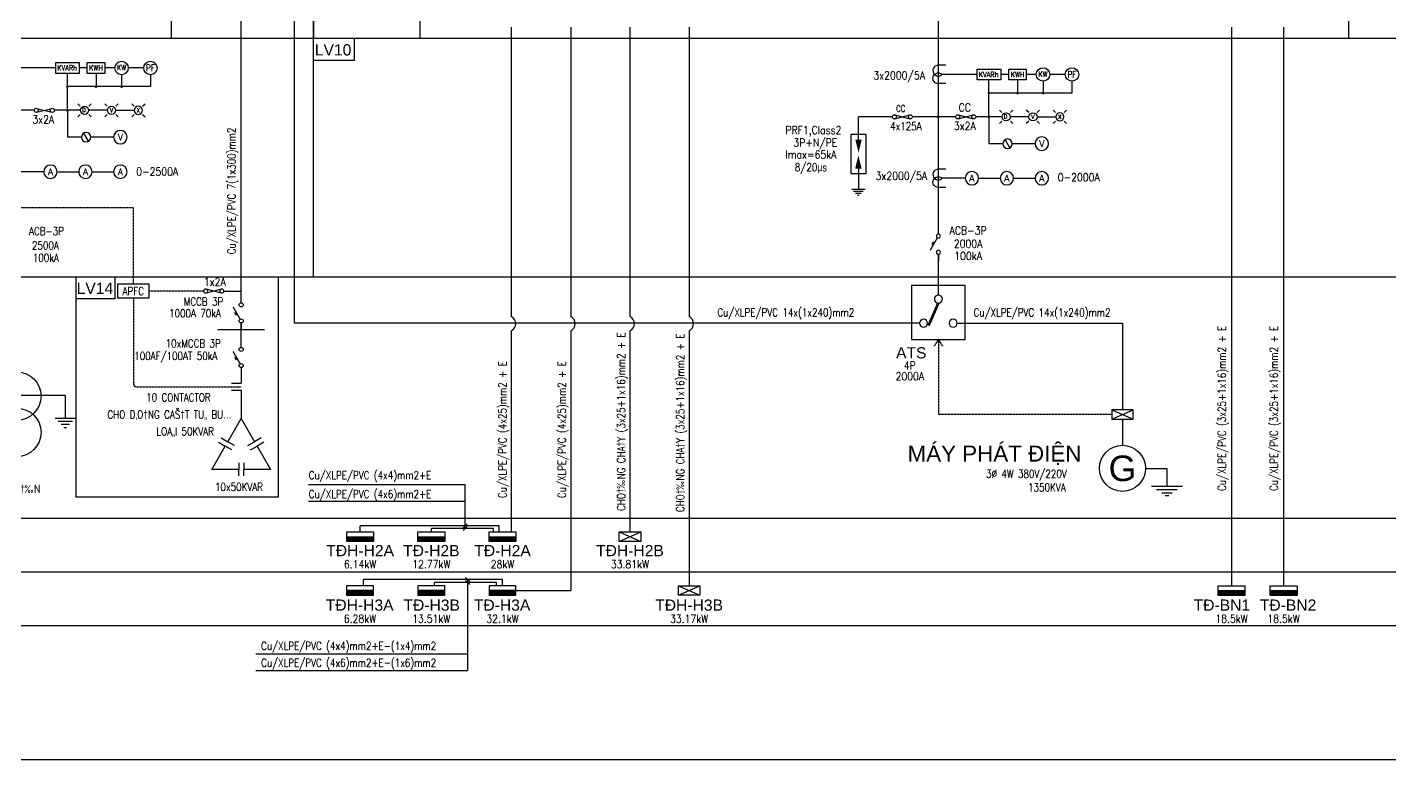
# Model space of a CAD drawing. Extents: x -5343388 to 7033982, y -486386 to 188356.
# Drawn here: x 735286 to 777860, y 98316 to 121207 of the extents above; entities that cross this region are included whole.
import ezdxf
from ezdxf.enums import TextEntityAlignment as Align

# ---------------------------------------------------------------- set-up
doc = ezdxf.new("R2010")
doc.units = 0
doc.header["$MEASUREMENT"] = 0
doc.linetypes.add('CENTER', pattern=[2, 1.25, -0.25, 0.25, -0.25])
doc.linetypes.add('HIDDEN', pattern=[0.375, 0.25, -0.125])
for name, color, linetype in [('0-----E-equip', 2, 'Continuous'), ('0-----E-line', 4, 'Continuous'), ('0-----E-text', 3, 'Continuous'), ('0-----wire', 7, 'Continuous'), ('4', 1, 'Continuous'), ('E600G_GEN', 2, 'Continuous'), ('TBD', 2, 'Continuous')]:
    doc.layers.add(name, color=color, linetype=linetype)
doc.layers.add('0---DT---TEXT', color=3, linetype='Continuous', lineweight=18)
doc.styles.add('GHS', font='romans1.shx', dxfattribs={"width": 0.8, "height": 200})
doc.styles.add('R2', font='ROMANS.shx', dxfattribs={"width": 0.8, "height": 2})
doc.styles.add('ROMANS', font='romans.shx', dxfattribs={"width": 0.8, "height": 250, "bigfont": 'vns.shx'})
doc.styles.add('ROMANS1', font='ROMANS1.shx')
doc.styles.add('STYLE3', font='')
doc.styles.add('TEXT1', font='', dxfattribs={"width": 0.85, "height": 200})
doc.styles.get('STYLE3').set_extended_font_data('.VnArialH')
doc.styles.get('TEXT1').set_extended_font_data('.VnArialH')
doc.linetypes.add('ZIGZAG', pattern='A,0.0001,-0.2,[131,ltypeshp.shx,S=0.2,R=0,X=-0.2,Y=0],-0.4,[131,ltypeshp.shx,S=0.2,R=180,X=0.2,Y=0],-0.2', length=0.8001)

# ---------------------------------------------------------------- blocks, each defined once
blk = doc.blocks.new('P1')
at = {"layer": 'TBD'}
h = blk.add_hatch(dxfattribs=at)
h.set_pattern_fill('ANSI31', color=256, scale=150, style=0)
h.set_pattern_definition([(45, (-33575, -55100), (-13.258252, 13.258252), [])])
h.paths.add_polyline_path([(500, 0), (500, 175), (-500, 175), (-500, 0)])
for p, q in [((-500, 350), (500, 350)), ((-500, 0), (-500, 350)), ((-500, 175), (500, 175)), ((500, 0), (-500, 0)), ((500, 350), (500, 0))]:
    blk.add_line(p, q, dxfattribs=at)
blk = doc.blocks.new('p5')
at = {"layer": 'TBD'}
for p, q in [((-400, 175), (400, -175)), ((-400, 175), (400, 175)), ((-400, -175), (400, 175)), ((-400, -175), (-400, 175)), ((400, 175), (400, -175)), ((400, -175), (-400, -175))]:
    blk.add_line(p, q, dxfattribs=at)
blk = doc.blocks.new('di32')
at = {"layer": 'TBD', "color": 0}
for p, q in [((0, -400), (0, 0)), ((-350, -925), (-750, -925)), ((350, -925), (750, -925))]:
    blk.add_line(p, q, dxfattribs=at)
at = {"layer": 'TBD'}
for p, q in [((-500, -1225), (-500, -225)), ((-500, -225), (500, -225)), ((500, -225), (500, -1225)), ((500, -1225), (-500, -1225))]:
    blk.add_line(p, q, dxfattribs=at)
at = {"layer": 'TBD', "const_width": 50}
blk.add_lwpolyline([(182, -967), (0, -550)], dxfattribs=at)
at = {"layer": 'TBD'}
for centre in [(0, -475), (-275, -925), (275, -925)]:
    blk.add_circle(centre, 75, dxfattribs=at)
blk = doc.blocks.new('di6')
at = {"layer": 'TBD'}
blk.add_circle((0, 0), 250, dxfattribs=at)
at = {"layer": 'TBD', "style": 'ROMANS'}
blk.add_text('V', height=250, dxfattribs=at).set_placement((0, 0), align=Align.MIDDLE)
blk = doc.blocks.new('di13')
at = {"layer": 'TBD'}
blk.add_line((-87, -152), (88, 152), dxfattribs=at)
blk.add_circle((0, 0), 175, dxfattribs=at)
blk = doc.blocks.new('DI5')
at = {"layer": 'TBD'}
blk.add_circle((0, 0), 250, dxfattribs=at)
at = {"layer": 'TBD', "style": 'ROMANS'}
blk.add_text('A', height=250, dxfattribs=at).set_placement((0, 0), align=Align.MIDDLE)
blk = doc.blocks.new('di17')
at = {"layer": 'TBD', "color": 7}
for p, q in [((-159, 159), (-247, 247)), ((159, 159), (247, 247)), ((-159, -159), (-247, -247)), ((159, -159), (247, -247))]:
    blk.add_line(p, q, dxfattribs=at)
at = {"layer": 'TBD'}
blk.add_circle((0, 0), 150, dxfattribs=at)
at = {"layer": 'TBD', "color": 7, "style": 'ROMANS1'}
blk.add_text('D‚', height=150, dxfattribs=at).set_placement((0, 0), align=Align.MIDDLE)
blk = doc.blocks.new('di21')
at = {"layer": 'TBD'}
for p, q in [((-281, 73), (281, -73)), ((-281, -73), (281, 73))]:
    blk.add_line(p, q, dxfattribs=at)
for centre in [(-300, 0), (300, 0)]:
    blk.add_circle(centre, 75, dxfattribs=at)
blk = doc.blocks.new('di18')
at = {"layer": 'TBD', "color": 7}
for p, q in [((-159, 159), (-247, 247)), ((159, 159), (247, 247)), ((-159, -159), (-247, -247)), ((159, -159), (247, -247))]:
    blk.add_line(p, q, dxfattribs=at)
at = {"layer": 'TBD'}
blk.add_circle((0, 0), 150, dxfattribs=at)
at = {"layer": 'TBD', "color": 7, "style": 'ROMANS1'}
blk.add_text('V', height=150, dxfattribs=at).set_placement((0, 0), align=Align.MIDDLE)
blk = doc.blocks.new('di19')
at = {"layer": 'TBD', "color": 7}
for p, q in [((-159, 159), (-247, 247)), ((159, 159), (247, 247)), ((-159, -159), (-247, -247)), ((159, -159), (247, -247))]:
    blk.add_line(p, q, dxfattribs=at)
at = {"layer": 'TBD'}
blk.add_circle((0, 0), 150, dxfattribs=at)
at = {"layer": 'TBD', "color": 7, "style": 'ROMANS1'}
blk.add_text('X', height=150, dxfattribs=at).set_placement((0, 0), align=Align.MIDDLE)
blk = doc.blocks.new('di9')
at = {"layer": 'TBD'}
blk.add_circle((0, 0), 250, dxfattribs=at)
at = {"layer": 'TBD', "style": 'ROMANS', "width": 0.8}
blk.add_text('PF', height=250, dxfattribs=at).set_placement((0, 0), align=Align.MIDDLE)
blk = doc.blocks.new('di24')
at = {"layer": 'TBD'}
for p, q in [((-437.5, 200), (437.5, 200)), ((-437.5, -200), (-437.5, 200)), ((437.5, 200), (437.5, -200)), ((437.5, -200), (-437.5, -200))]:
    blk.add_line(p, q, dxfattribs=at)
at = {"layer": 'TBD', "color": 7, "style": 'ROMANS', "width": 0.8}
blk.add_text('KVARh', height=200, dxfattribs=at).set_placement((-12.5, 0), align=Align.MIDDLE)
blk = doc.blocks.new('di23')
at = {"layer": 'TBD'}
for p, q in [((-325, -200), (-325, 200)), ((-325, 200), (325, 200)), ((325, 200), (325, -200)), ((325, -200), (-325, -200))]:
    blk.add_line(p, q, dxfattribs=at)
at = {"layer": 'TBD', "color": 7, "style": 'ROMANS', "width": 0.8}
blk.add_text('KWH', height=200, dxfattribs=at).set_placement((0, 0), align=Align.MIDDLE)
blk = doc.blocks.new('di14')
at = {"layer": 'TBD', "color": 2, "linetype": 'ByBlock'}
blk.add_circle((0, 0), 250, dxfattribs=at)
at = {"layer": 'TBD', "color": 2, "linetype": 'ByBlock', "style": 'ROMANS', "width": 0.8}
blk.add_text('KW', height=200, dxfattribs=at).set_placement((0, 12), align=Align.MIDDLE)
blk = doc.blocks.new('di28')
at = {"layer": 'TBD'}
for p, q in [((0, 0), (0, -575)), ((-176.875, -650), (176.875, -650)), ((-103.75, -725), (103.75, -725)), ((-30.625, -800), (30.625, -800))]:
    blk.add_line(p, q, dxfattribs=at)
at = {"layer": 'TBD', "color": 4}
blk.add_line((-250, -575), (250, -575), dxfattribs=at)
blk = doc.blocks.new('DI16')
at = {"layer": 'TBD'}
blk.add_line((0, 555), (0, -555), dxfattribs=at)
for points in [[(275, 340), (0, 340, 1.251179), (86, -41, 0.140943), (116, -17, 0.162061), (121, 0, 0.162061)], [(275, -340), (0, -340, -1.251179), (86, 41, -0.140943), (116, 17, -0.162061), (121, 0, -0.162061)]]:
    blk.add_lwpolyline(points, format="xyb", dxfattribs=at)
blk = doc.blocks.new('di2')
at = {"layer": 'TBD'}
for p, q in [((0, 1000), (0, 1250)), ((0, 250), (0, 0))]:
    blk.add_line(p, q, dxfattribs=at)
for points, const_width in [([(-37, 390), (-302, 850)], 50), ([(-177, 533), (-239, 641)], 60)]:
    blk.add_lwpolyline(points, dxfattribs=dict(at, const_width=const_width))
for centre in [(0, 925), (0, 325)]:
    blk.add_circle(centre, 75, dxfattribs=at)
blk = doc.blocks.new('26')
at = {"color": 1}
blk.add_lwpolyline([(-2.04, 0, 0, 1, 0), (0, 0, 1, 1, 0)], format="xyseb", dxfattribs=at)

msp = doc.modelspace()

# ---------------------------------------------------------------- linework, layer by layer
at = {"color": 1, "linetype": 'CENTER', "ltscale": 10}
for p, q in [((739779.99402, 124376.4982), (739779.99402, 120863.26038)), ((744231.81789, 113412.4261), (744231.81789, 124376.4982)), ((744231.81789, 124376.4982), (744231.81789, 120863.26038)), ((747554.3495, 124376.4982), (747554.3495, 120863.26038)), ((776568.52572, 124376.4982), (776568.52572, 120863.26038)), ((710127.32097, 120863.26038), (800518.37009, 120863.26038)), ((745505.96896, 120863.26038), (745505.96896, 120171.7579)), ((745505.96896, 120171.7579), (744231.81789, 120171.7579)), ((710127.32097, 113412.4261), (744643.78554, 113412.4261)), ((736816.06877, 113412.4261), (742565.56339, 113412.4261)), ((736816.06877, 106518.68689), (736816.06877, 113412.4261)), ((738017.4906, 113412.4261), (738017.4906, 112720.92363)), ((743122.38533, 113412.4261), (743122.38533, 106518.68689)), ((744643.78554, 113412.4261), (800518.37009, 113412.4261)), ((738017.4906, 112720.92363), (736816.06877, 112720.92363)), ((743122.38533, 106518.68689), (736816.06877, 106518.68689))]:
    msp.add_line(p, q, dxfattribs=at)
for p, q in [((761260.86364, 117698.83412), (761260.86364, 117855.49412)), ((761256.66364, 116790.37412), (761256.66364, 116633.71412)), ((710091.86551, 105867.13514), (800518.37009, 105867.13514)), ((710091.86551, 104187.13514), (800518.37009, 104187.13514)), ((710091.86551, 102507.13514), (800518.37009, 102507.13514))]:
    msp.add_line(p, q)
at = {"color": 7, "linetype": 'ZIGZAG', "ltscale": 5}
msp.add_lwpolyline([(709718.74337, 124847.0789), (800883.96508, 124847.0789), (800883.96508, 98316.15715), (709718.74337, 98316.15715)], close=True, dxfattribs=at)
msp.add_lwpolyline([(761023.98364, 116633.71412), (761497.74364, 116633.71412), (761497.74364, 117855.49412), (761023.98364, 117855.49412)], close=True)
at = {"color": 3}
msp.add_circle((769507.46666, 107423.26618), 719.80373, dxfattribs=at)
at = {"layer": '0-----E-equip'}
msp.add_line((770227.23846, 107416.48662), (770897.0282, 107416.48662), dxfattribs=at)
at = {"layer": '0-----E-equip', "color": 3}
for p, q in [((770411.01682, 106863.28977), (771383.03957, 106863.28977)), ((770573.02061, 106761.04833), (771221.03578, 106761.04833)), ((770735.0244, 106658.80689), (771059.03199, 106658.80689)), ((770956.14493, 106561.57487), (770839.53598, 106561.57487))]:
    msp.add_line(p, q, dxfattribs=at)
at = {"layer": '0-----E-equip'}
for points in [[(741551.33741, 108252.3892), (741970.55901, 108978.5023), (742389.7806, 108252.3892)], [(741896.99185, 107390.50495), (741053.7283, 107390.50495), (741472.9499, 108116.61805)], [(742468.16811, 108116.61805), (742887.38971, 107390.50495), (742053.76688, 107390.50495)]]:
    msp.add_lwpolyline(points, dxfattribs=at)
at = {"layer": '0-----E-line', "linetype": 'Continuous'}
for p, q in [((743632.70442, 111956.83282), (743632.70442, 124057.14702)), ((741970.55901, 112804.80575), (741970.55901, 121439.35937)), ((763755.61639, 114758.2705), (763755.61639, 121439.35937)), ((750410.88399, 121206.90788), (750410.88399, 112167.55863)), ((752269.69412, 121206.90788), (752269.69412, 112167.55863)), ((754118.55786, 121206.90788), (754118.55786, 112167.55863)), ((755967.4216, 121206.90788), (755967.4216, 112167.55863)), ((772916.92944, 121206.90788), (772916.92944, 103747.77886)), ((774542.35649, 121206.90788), (774542.35649, 103747.77886)), ((764968.74633, 119731.41049), (763855.22877, 119731.41049)), ((765955.74633, 119731.41049), (765703.74633, 119731.41049)), ((766816.74633, 119731.41049), (766501.74633, 119731.41049)), ((767719.74633, 119731.41049), (767236.74633, 119731.41049)), ((765336.24633, 118407.57049), (765336.24633, 119563.41049)), ((766228.74633, 119563.41049), (766228.74633, 119147.64822)), ((767026.74633, 119521.41049), (767026.74633, 119147.64822)), ((767929.74633, 119521.41049), (767929.74633, 119147.64822)), ((767929.74633, 119147.64822), (765336.24633, 119147.64822)), ((762316.42362, 118407.79428), (761260.86364, 118407.79428)), ((761260.86364, 117698.83412), (761260.86364, 118407.79428)), ((763750.74633, 118407.57049), (762946.42322, 118407.57049)), ((764296.74633, 118407.57049), (763750.74633, 118407.57049)), ((765745.74633, 118407.57049), (764926.74633, 118407.57049)), ((765336.24633, 118407.57049), (765336.24633, 117568.41049)), ((766585.74633, 118407.57049), (765997.74633, 118407.57049)), ((766837.74633, 118407.57049), (767425.74633, 118407.57049)), ((766778.75489, 117568.41049), (766064.75489, 117568.41049)), ((764594.75489, 116488.17389), (763855.22877, 116488.17389)), ((765014.75489, 116488.17389), (765686.75489, 116488.17389)), ((766106.75489, 116488.17389), (766778.75489, 116488.17389)), ((763755.61639, 113510.83282), (763755.61639, 114128.2705)), ((741429.42907, 112961.45282), (741975.42907, 112961.45282)), ((741970.55901, 111757.01257), (741970.55901, 111964.80575)), ((741970.55901, 111411.34892), (741970.55901, 111757.01257)), ((762495.61639, 111956.83282), (743632.70442, 111956.83282)), ((750410.88399, 111724.38133), (750410.88399, 105434.04942)), ((752269.69412, 111724.38133), (752269.69412, 103607.04942)), ((754118.55786, 111724.38133), (754118.55786, 105434.04942)), ((755967.4216, 111724.38133), (755967.4216, 103754.04942)), ((765015.61639, 111956.83282), (769507.46666, 111956.83282)), ((769507.46666, 111956.83282), (769507.46666, 109252.82209)), ((741970.55901, 110571.34892), (741970.55901, 110082.55303)), ((741970.55901, 109863.5247), (741970.55901, 108978.5023)), ((745687.25764, 105434.04942), (745687.25764, 105629.60034)), ((750032.91143, 105629.60034), (745687.25764, 105629.60034)), ((750032.91143, 105434.04942), (750032.91143, 105629.60034)), ((749849.64082, 105538.54827), (747912.52107, 105538.54827)), ((747912.52107, 105434.04942), (747912.52107, 105538.54827)), ((749849.64082, 105434.04942), (749849.64082, 105538.54827)), ((745789.36279, 103754.04942), (745789.36279, 103949.60034)), ((750135.01659, 103949.60034), (745789.36279, 103949.60034)), ((750135.01659, 103754.04942), (750135.01659, 103949.60034)), ((749951.74598, 103858.54827), (748014.62622, 103858.54827)), ((748014.62622, 103754.04942), (748014.62622, 103858.54827)), ((749951.74598, 103754.04942), (749951.74598, 103858.54827)), ((750555.01659, 103607.04942), (752269.69412, 103607.04942))]:
    msp.add_line(p, q, dxfattribs=at)
at = {"layer": '0-----E-line'}
for p, q in [((736174.74904, 119934.46022), (735061.23148, 119934.46022)), ((736542.24904, 118610.62022), (736542.24904, 119766.46022)), ((737161.74904, 119934.46022), (736909.74904, 119934.46022)), ((737434.74904, 119766.46022), (737434.74904, 119350.69794)), ((738022.74904, 119934.46022), (737707.74904, 119934.46022)), ((738232.74904, 119724.46022), (738232.74904, 119350.69794)), ((738925.74904, 119934.46022), (738442.74904, 119934.46022)), ((739135.74904, 119724.46022), (739135.74904, 119350.69794)), ((739135.74904, 119350.69794), (736542.24904, 119350.69794)), ((735502.74904, 118610.62022), (734956.74904, 118610.62022)), ((736951.74904, 118610.62022), (736132.74904, 118610.62022)), ((736542.24904, 118610.62022), (736542.24904, 117771.46022)), ((737791.74904, 118610.62022), (737203.74904, 118610.62022)), ((738043.74904, 118610.62022), (738631.74904, 118610.62022)), ((736976.75759, 117771.46022), (736542.24904, 117771.46022)), ((737984.75759, 117771.46022), (737270.75759, 117771.46022)), ((735800.75759, 116691.22361), (735061.23148, 116691.22361)), ((736220.75759, 116691.22361), (736892.75759, 116691.22361)), ((737312.75759, 116691.22361), (737984.75759, 116691.22361)), ((769507.46666, 108958.82209), (769507.46666, 108143.06991)), ((741264.35002, 108237.05324), (741472.9499, 108116.61805)), ((741342.73753, 108372.8244), (741551.33741, 108252.3892)), ((741759.93729, 108131.954), (741551.33741, 108252.3892)), ((742181.18072, 108131.954), (742389.7806, 108252.3892)), ((742598.38048, 108372.8244), (742389.7806, 108252.3892)), ((742676.768, 108237.05324), (742468.16811, 108116.61805)), ((741681.54978, 107996.18285), (741472.9499, 108116.61805)), ((742259.56823, 107996.18285), (742468.16811, 108116.61805)), ((741896.99185, 107596.17772), (741896.99185, 107390.50495)), ((741896.99185, 107184.83217), (741896.99185, 107390.50495)), ((742053.76688, 107596.17772), (742053.76688, 107390.50495)), ((742053.76688, 107184.83217), (742053.76688, 107390.50495))]:
    msp.add_line(p, q, dxfattribs=at)
at = {"layer": '0-----E-line', "color": 2}
msp.add_line((770897.0282, 107416.48662), (770897.0282, 106863.28977), dxfattribs=at)
at = {"layer": '0-----E-line', "linetype": 'Continuous', "const_width": 42.46667}
msp.add_lwpolyline([(741239.49264, 111757.01257), (742701.62537, 111757.01257)], dxfattribs=at)
at = {"layer": '0-----E-line', "linetype": 'Continuous'}
for centre, end in [((750307.92961, 111945.96998), 65.079504649), ((752166.73973, 111945.96998), 65.079504649), ((754015.60347, 111945.96998), 65.079504649), ((755864.46721, 111945.96998), 65.079504657)]:
    msp.add_arc(centre, 244.33816, 294.920495351, end, dxfattribs=at)
at = {"layer": '0-----E-text', "color": 3}
for p, q in [((748970.99396, 106907.2952), (744072.109, 106907.2952)), ((748970.99396, 105538.54827), (748970.99396, 106907.2952)), ((748970.99396, 106382.76185), (744072.109, 106382.76185)), ((749047.40769, 103949.60034), (749047.40769, 101104.66731)), ((742432.72318, 101629.20067), (749047.40769, 101629.20067)), ((742432.72318, 101104.66731), (749047.40769, 101104.66731))]:
    msp.add_line(p, q, dxfattribs=at)
at = {"layer": '0-----wire', "linetype": 'Continuous'}
msp.add_line((765770.75489, 117568.41049), (765336.24633, 117568.41049), dxfattribs=at)
at = {"layer": '0-----wire', "linetype": 'HIDDEN', "ltscale": 10}
for p, q in [((735064.79372, 115572.61176), (738601.10815, 115572.61176)), ((738601.10815, 113176.88584), (738601.10815, 115572.61176)), ((740799.42907, 112961.45282), (739093.8253, 112961.45282)), ((738601.10815, 112746.0198), (738601.10815, 110074.75121)), ((763755.61639, 111452.83282), (763755.61639, 109105.82209)), ((738701.10815, 109974.75121), (741972.13167, 109974.75121)), ((769171.46666, 109105.82209), (763755.61639, 109105.82209))]:
    msp.add_line(p, q, dxfattribs=at)
at = {"layer": '0-----wire', "linetype": 'HIDDEN', "ltscale": 2}
for q in [(763629.11784, 111245.8767), (763882.11494, 111245.8767)]:
    msp.add_line((763755.61639, 111452.83282), q, dxfattribs=at)
at = {"layer": '0-----wire', "linetype": 'Continuous', "const_width": 42}
for points in [[(736521.24904, 119350.69794, 1), (736563.24904, 119350.69794, 1)], [(737413.74904, 119350.69794, 1), (737455.74904, 119350.69794, 1)], [(738211.74904, 119350.69794, 1), (738253.74904, 119350.69794, 1)], [(765315.24633, 119147.64822, 1), (765357.24633, 119147.64822, 1)], [(766207.74633, 119147.64822, 1), (766249.74633, 119147.64822, 1)], [(767005.74633, 119147.64822, 1), (767047.74633, 119147.64822, 1)], [(736521.24904, 118610.62022, 1), (736563.24904, 118610.62022, 1)], [(763729.74633, 118407.57049, 1), (763771.74633, 118407.57049, 1)], [(765315.24633, 118407.57049, 1), (765357.24633, 118407.57049, 1)]]:
    msp.add_lwpolyline(points, format="xyb", close=True, dxfattribs=at)
at = {"layer": '0-----wire', "linetype": 'HIDDEN', "ltscale": 10}
msp.add_arc((738701.10815, 110074.75121), 100, 180, 270, dxfattribs=at)
at = {"layer": '0---DT---TEXT'}
for p, q in [((749036.06128, 105692.82551), (748905.92663, 105566.37516)), ((749036.06128, 105601.77345), (748905.92663, 105475.3231)), ((748982.34037, 104012.82551), (749112.47502, 103886.37516)), ((748982.34037, 103921.77345), (749112.47502, 103795.3231))]:
    msp.add_line(p, q, dxfattribs=at)
at = {"layer": '4', "color": 2}
for p, q in [((741666.45115, 110082.55303), (741970.55901, 110082.55303)), ((741666.45115, 109863.5247), (741970.55901, 109863.5247))]:
    msp.add_line(p, q, dxfattribs=at)
at = {"layer": 'E600G_GEN', "ltscale": 0.005}
msp.add_lwpolyline([(739093.8253, 113176.88584), (738108.391, 113176.88584), (738108.391, 112746.0198), (739093.8253, 112746.0198)], close=True, dxfattribs=at)
at = {"layer": 'TBD'}
for p, q in [((734959.71299, 109711.77663), (736471.71299, 109711.77663)), ((736471.71299, 109711.77663), (736471.71299, 108987.27663)), ((736248.85049, 108892.77663), (736694.57549, 108892.77663)), ((736340.98799, 108798.27663), (736602.43799, 108798.27663)), ((736433.12549, 108703.77663), (736510.30049, 108703.77663))]:
    msp.add_line(p, q, dxfattribs=at)
at = {"layer": 'TBD', "color": 4}
msp.add_line((736156.71299, 108987.27663), (736786.71299, 108987.27663), dxfattribs=at)
at = {"layer": 'TBD'}
for centre in [(734959.71299, 109680.27663), (734959.71299, 108546.27663)]:
    msp.add_circle(centre, 756, dxfattribs=at)

# ---------------------------------------------------------------- block references
at = {"xscale": 0.840000000083819, "yscale": 0.840000000083819, "zscale": 0.840000000083819}
for name, p in [('di24', (736542.24904, 119934.46022)), ('di23', (737434.74904, 119934.46022)), ('di9', (739135.74904, 119934.46022)), ('di24', (765336.24633, 119731.41049)), ('di23', (766228.74633, 119731.41049)), ('di9', (767929.74633, 119731.41049)), ('di28', (761256.66364, 116633.71412))]:
    msp.add_blockref(name, p, dxfattribs=at)
at = {"rotation": 270}
for p, xscale, yscale, zscale in [((761260.86364, 117698.83412), -201.5999999972992, 201.5999999972992, 201.6000000000001), ((761256.66364, 116790.37412), 201.5999999970663, 201.5999999970663, 201.5999999970663)]:
    msp.add_blockref('26', p, dxfattribs=dict(at, xscale=xscale, yscale=yscale, zscale=zscale))
at = {"layer": '0-----E-equip'}
for name, p, xscale, yscale, zscale in [('di14', (738232.74904, 119934.46022), 0.840000000083819, 0.840000000083819, 0.840000000083819), ('di14', (767026.74633, 119731.41049), 0.840000000083819, 0.840000000083819, 0.840000000083819), ('di21', (762631.42322, 118407.57049), 0.840000000083819, 0.840000000083819, 0.840000000083819), ('di32', (763755.61639, 113510.83282), -1.679999999934807, 1.679999999934807, 1.68), ('di2', (741970.55901, 111754.80575), 0.840000000083819, 0.840000000083819, 0.840000000083819), ('di2', (741970.55901, 110361.34892), 0.840000000083819, 0.840000000083819, 0.840000000083819), ('P1', (745687.25764, 105140.04942), 0.840000000083819, 0.840000000083819, 0.840000000083819), ('P1', (747912.52107, 105140.04942), 0.840000000083819, 0.840000000083819, 0.840000000083819), ('P1', (750137.78449, 105140.04942), 0.840000000083819, 0.840000000083819, 0.840000000083819), ('p5', (754118.55786, 105287.04942), 0.840000000083819, 0.840000000083819, 0.840000000083819), ('P1', (745684.48974, 103460.04942), -0.8399999998509884, 0.840000000083819, 0.84), ('P1', (747909.75316, 103460.04942), -0.8399999998509884, 0.840000000083819, 0.84), ('P1', (750135.01659, 103460.04942), -0.8399999998509884, 0.840000000083819, 0.84), ('p5', (755967.4216, 103607.04942), 0.840000000083819, 0.840000000083819, 0.840000000083819), ('P1', (772916.92944, 103453.77886), 0.840000000083819, 0.840000000083819, 0.840000000083819), ('P1', (774542.35649, 103453.77886), 0.840000000083819, 0.840000000083819, 0.840000000083819)]:
    msp.add_blockref(name, p, dxfattribs=dict(at, xscale=xscale, yscale=yscale, zscale=zscale))
at = {"layer": '0-----E-equip', "linetype": 'Continuous', "xscale": -0.840000000083819, "yscale": 0.840000000083819, "zscale": 0.84, "rotation": 180}
for p in [(763754.75489, 119731.41049), (763754.75489, 116488.17389)]:
    msp.add_blockref('DI16', p, dxfattribs=at)
at = {"layer": '0-----E-equip', "linetype": 'Continuous', "yscale": 0.840000000083819}
for name, p, xscale, zscale in [('di17', (737077.74904, 118610.62022), 0.840000000083819, 0.840000000083819), ('di18', (737917.74904, 118610.62022), 0.840000000083819, 0.840000000083819), ('di19', (738757.74904, 118610.62022), -0.840000000083819, 0.84), ('di21', (735817.74904, 118610.62022), 0.840000000083819, 0.840000000083819), ('di21', (764611.74633, 118407.57049), 0.840000000083819, 0.840000000083819), ('di17', (765871.74633, 118407.57049), 0.840000000083819, 0.840000000083819), ('di18', (766711.74633, 118407.57049), 0.840000000083819, 0.840000000083819), ('di19', (767551.74633, 118407.57049), -0.840000000083819, 0.84), ('di6', (738194.75759, 117771.46022), -0.840000000083819, 0.84), ('di13', (737123.75759, 117771.46022), -0.840000000083819, 0.84), ('di13', (765917.75489, 117568.41049), -0.840000000083819, 0.84), ('di6', (766988.75489, 117568.41049), -0.840000000083819, 0.84), ('DI5', (736010.75759, 116691.22361), -0.840000000083819, 0.84), ('DI5', (737102.75759, 116691.22361), -0.840000000083819, 0.84), ('DI5', (738194.75759, 116691.22361), -0.840000000083819, 0.84), ('DI5', (764804.75489, 116488.17389), -0.840000000083819, 0.84), ('DI5', (765896.75489, 116488.17389), -0.840000000083819, 0.84), ('DI5', (766988.75489, 116488.17389), -0.840000000083819, 0.84), ('di21', (741114.42907, 112961.45282), -0.8399999998509884, 0.84)]:
    msp.add_blockref(name, p, dxfattribs=dict(at, xscale=xscale, zscale=zscale))
at = {"layer": '0-----E-equip', "xscale": -0.840000000083819, "zscale": 0.84, "rotation": 180}
for name, p, yscale in [('di2', (763755.61639, 114952.38421), 0.8399999998509884), ('p5', (769507.46666, 109105.82209), 0.840000000083819)]:
    msp.add_blockref(name, p, dxfattribs=dict(at, yscale=yscale))

# ---------------------------------------------------------------- texts
at = {"layer": '0-----E-equip', "style": 'GHS', "width": 0.8}
msp.add_text('CC', height=200, dxfattribs=at).set_placement((762432.89529, 118568.33731))
at = {"layer": '0-----E-text', "color": 6, "style": 'STYLE3'}
for s, height, p in [('LV10', 350, (744842.79784, 120500.88538)), ('LV14', 350, (737400.35425, 113050.0511)), ('ats', 350, (762909.09765, 111032.81783)), ('m¸y ph¸t ®iÖn', 500, (765509.72035, 107896.84375))]:
    msp.add_text(s, height=height, dxfattribs=at).set_placement(p, align=Align.MIDDLE)
at = {"layer": '0-----E-text', "linetype": 'Continuous', "style": 'ROMANS', "width": 0.85}
for s, p in [('3x2000/5A', (762530.7569, 119576.85519)), ('CC', (764581.74633, 118574.6972)), ('3x2A', (735787.74904, 118200.9554)), ('3x2A', (764581.74633, 117997.90568)), ('0-2500A', (739346.89243, 116572.34072)), ('3x2000/5A', (762599.73802, 116436.24348)), ('0-2000A', (768141.74696, 116392.43573)), ('1x2A', (741144.42907, 113128.57953))]:
    msp.add_text(s, height=250, dxfattribs=at).set_placement(p, align=Align.CENTER)
at = {"layer": '0-----E-text', "color": 3, "style": 'ROMANS1', "width": 0.8}
msp.add_text('Cu/XLPE/PVC 7(1x300)mm2', height=250, rotation=90, dxfattribs=at).set_placement((741793.77649, 114111.29632))
at = {"layer": '0-----E-text', "linetype": 'Continuous', "style": 'ROMANS', "width": 0.85}
for s, p in [('PRF1,Class2', (758976.96135, 117869.15729)), ('3P+N/PE', (759224.07233, 117475.06733)), ('Imax=65kA', (758978.50644, 117102.10733))]:
    msp.add_text(s, height=250, dxfattribs=at).set_placement(p)
at = {"layer": '0-----E-text', "width": 0.8}
for s, style, p in [('4x125A', 'ROMANS1', (762247.70072, 117989.69707)), ('ACB-3P', 'ROMANS1', (735341.46633, 114710.58824)), ('2500A', 'ROMANS1', (735432.91142, 114261.14018)), ('100kA', 'ROMANS1', (735459.41156, 113877.26018)), ('MCCB 3P', 'ROMANS1', (740177.14114, 112508.61909)), ('1000A 70kA', 'ROMANS1', (739717.7054, 112142.25216)), ('10xMCCB 3P', 'ROMANS1', (739610.53514, 111201.08291)), ('100AF/100AT 50kA', 'ROMANS1', (738627.8818, 110811.95626)), ('10 CONTACTOR', 'ROMANS1', (739001.02269, 109513.79354)), ('CHO D‚O†NG CAŠ†T TU„ BU…', 'ROMANS1', (737791.49889, 108978.95163)), ('LOA„I 50KVAR', 'ROMANS1', (739324.83222, 108453.8339)), ('3%%C 4W 380V/220V', 'R2', (765248.27943, 107127.60009)), ('10x50KVAR', 'ROMANS1', (741152.05806, 106717.3424)), ('1350KVA', 'R2', (766559.64525, 106700.22919))]:
    msp.add_text(s, height=250, dxfattribs=dict(at, style=style)).set_placement(p)
at = {"layer": '0-----E-text', "style": 'ROMANS', "width": 0.85}
for s, p in [('ACB-3P', (764685.4175, 114854.70723)), ('2000A', (764685.4175, 114440.98743)), ('100kA', (764685.4175, 114059.54276)), ('4P', (762864.00379, 110637.54425)), ('2000A', (762864.00379, 110301.54425)), ('6.14kW', (745687.25764, 104425.36687)), ('12.77kW', (747912.52107, 104425.36687)), ('28kW', (750137.78449, 104425.36687)), ('33.81kW', (754118.55786, 104425.36687)), ('6.28kW', (745684.48974, 102722.27289)), ('13.51kW', (747909.75316, 102722.27289)), ('32.1kW', (750135.01659, 102722.27289)), ('33.17kW', (755967.4216, 102722.27289)), ('18.5kW', (772916.92944, 102722.27289)), ('18.5kW', (774542.35649, 102722.27289))]:
    msp.add_text(s, height=250, dxfattribs=at).set_placement(p, align=Align.MIDDLE_CENTER)
at = {"layer": '0-----E-text', "style": 'ROMANS1', "width": 0.8}
msp.add_text('APFC', height=250, dxfattribs=at).set_placement((738599.85349, 112834.19337), align=Align.CENTER)
at = {"layer": '0-----E-text', "color": 3, "style": 'ROMANS1', "width": 0.8}
for s, p in [('Cu/XLPE/PVC 14x(1x240)mm2', (756850.27851, 112172.5883)), ('Cu/XLPE/PVC 14x(1x240)mm2', (764856.67837, 112168.1033)), ('Cu/XLPE/PVC (4x4)mm2+E', (744083.61997, 107081.28272)), ('TU…Œ TU‡ D‚IE„‰N TRUNG THE†‰ D‚E†‰N', (729853.32683, 106653.84267)), ('Cu/XLPE/PVC (4x6)mm2+E', (744083.61997, 106493.16923)), ('Cu/XLPE/PVC (4x4)mm2+E-(1x4)mm2', (742594.83656, 101747.55557)), ('Cu/XLPE/PVC (4x6)mm2+E-(1x6)mm2', (742594.83656, 101223.02221))]:
    msp.add_text(s, height=250, dxfattribs=at).set_placement(p)
at = {"layer": '0-----E-text', "width": 0.8}
for s, style, p in [('CHO†‰NG CHA†Y (3x25+1x16)mm2 + E', 'ROMANS1', (753965.66955, 108882.38224)), ('CHO†‰NG CHA†Y (3x25+1x16)mm2 + E', 'ROMANS1', (755814.53329, 108845.20632)), ('Cu/XLPE/PVC (3x25+1x16)mm2 + E', 'ROMANS', (772738.73665, 109295.85263)), ('Cu/XLPE/PVC (3x25+1x16)mm2 + E', 'ROMANS', (774364.1637, 109295.85263)), ('Cu/XLPE/PVC (4x25)mm2 + E', 'ROMANS', (750257.99568, 108631.81919)), ('Cu/XLPE/PVC (4x25)mm2 + E', 'ROMANS', (752116.80581, 108631.81919))]:
    msp.add_text(s, height=250, rotation=90, dxfattribs=dict(at, style=style)).set_placement(p, align=Align.CENTER)
at = {"layer": '0-----E-text', "color": 6, "style": 'STYLE3'}
msp.add_text('G', height=800, dxfattribs=at).set_placement((769507.46666, 107423.26618), align=Align.MIDDLE_CENTER)
at = {"layer": '0-----E-text', "color": 6, "style": 'TEXT1'}
for s, p in [('t®h-H2a', (745687.25764, 104677.36687)), ('t®-H2b', (747912.52107, 104677.36687)), ('t®-H2A', (750137.78449, 104677.36687)), ('t®h-H2b', (754118.55786, 104677.36687)), ('t®H-H3a', (745673.02998, 102974.27289)), ('t®-H3b', (747924.3166, 102974.27289)), ('t®-H3A', (750123.55684, 102974.27289)), ('t®h-H3b', (755967.4216, 102974.27289)), ('t®-BN1', (772615.22932, 102974.27289)), ('t®-BN2', (774682.62165, 102974.27289))]:
    msp.add_text(s, height=350, dxfattribs=at).set_placement(p, align=Align.CENTER)
at = {"layer": '0-----E-text', "insert": (759271.60925, 116958.14733), "char_height": 250, "width": 1740.4761905, "attachment_point": 1, "style": 'ROMANS'}
msp.add_mtext('\\A1;8/20{\\fSymbol|b0|i0|c2|p18;m}s', dxfattribs=at)

doc.saveas('drawing.dxf')
